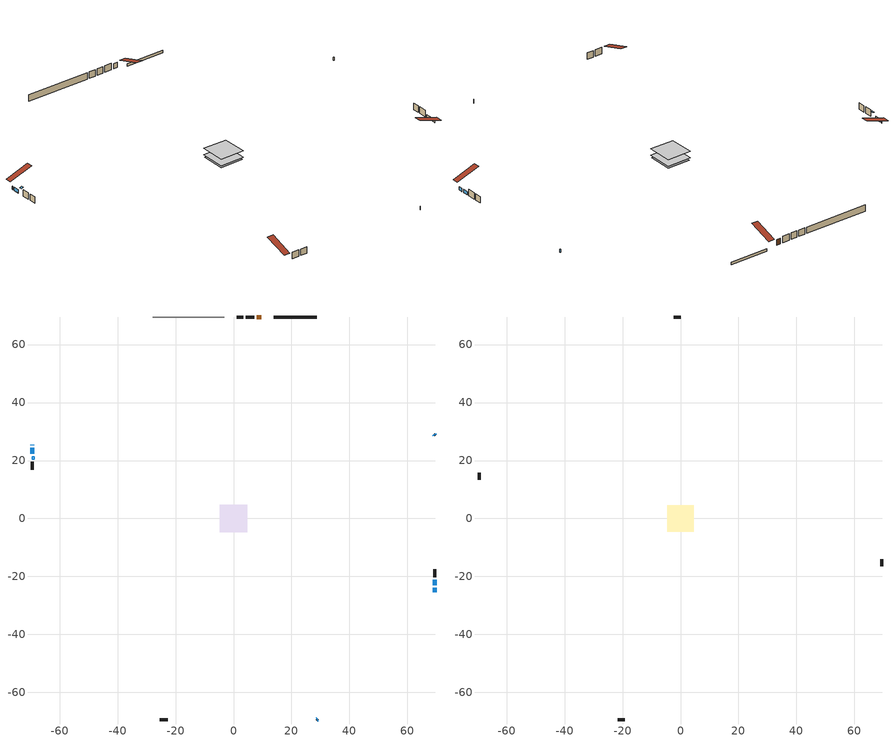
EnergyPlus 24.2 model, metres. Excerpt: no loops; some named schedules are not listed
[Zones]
conditioned space
 floor outside (Floor1 construction): -0.42,-0.42 -0.42,0.42 0.42,0.42 0.42,-0.42 z0.15
 floor adiabatic (Floor3 construction): -4.51,-4.51 -4.51,4.51 4.51,4.51 4.51,-4.51 z0.15
 floor adiabatic (AdiabaticFloorConstruction): -4.67,-4.67 -4.67,4.67 4.67,4.67 4.67,-4.67 z0.15
 floor foundation (Slab1 construction): -4.51,-4.51 -4.51,4.51 4.51,4.51 4.51,-4.51 z-0.76
 wall outside (AdiabaticWallConstruction 1): 9.61,69.5 8.01,69.5 z0.15:2.18
 wall outside (AdiabaticWallConstruction): -69.5,25.47 -69.5,25.26 / 28.78,-69.5 29.07,-69.21 / 69.5,28.78 69.21,29.07 / 69.5,-25.47 69.5,-23.95 / 69.5,-23.02 69.5,-21.19 / -69.5,24.33 -69.5,22.29 z0.15:1.37
 wall outside (Wall1 construction): 7.09,69.5 4.25,69.5 / -25.47,-69.5 -22.64,-69.5 / -69.5,19.57 -69.5,16.74 / 69.5,-20.26 69.5,-17.43 z0.15:2.59
 wall foundation (FoundationWall1 construction): 28.79,69.5 13.85,69.5 z-0.76:0.15
 wall othersidecoefficients (Wall2 construction): 3.32,69.5 1.04,69.5 z0.15:2.59
 wall adiabatic (Wall4 construction): -3.24,69.5 -27.86,69.5 z0.15:2.59
 window (WindowConstruction 5): -69.5,25.47 -69.5,25.26 z0.15:1.37
 window (WindowConstruction): 28.79,-69.5 29.07,-69.21 z0.15:1.37
 window (WindowConstruction 1): 69.5,28.79 69.21,29.07 z0.15:1.37
 window (WindowConstruction 2): 69.5,-25.47 69.5,-23.95 z0.15:1.37
 window (WindowConstruction 3): 69.5,-23.02 69.5,-21.19 z0.15:1.37
 window (WindowConstruction 4): -69.5,24.33 -69.5,22.29 z0.15:1.37
 door (Door): 9.61,69.5 8.01,69.5 z0.15:2.18
 ceiling adiabatic (AdiabaticFloorConstruction): 4.67,-4.67 4.67,4.67 -4.67,4.67 -4.67,-4.67 z0.15
 roof outside (AdiabaticRoofConstruction): -69.5,20.5,2.59 -68.68,20.5,2.86 -68.68,21.37,2.86 -69.5,21.37,2.59
 skylight (SkylightConstruction): -69.5,20.5,2.59 -68.68,20.5,2.86 -68.68,21.37,2.86 -69.5,21.37,2.59
attic - vented
 floor to conditioned space (Floor2 construction Reversed): -4.65,-4.65 -4.65,4.65 4.65,4.65 4.65,-4.65 z2.59
 wall outside (Wall3 construction): 0.11,69.5 -2.31,69.5 / -21.71,-69.5 -19.29,-69.5 / -69.5,15.81 -69.5,13.39 / 69.5,-16.5 69.5,-14.07 z0.15:2.59
 roof outside (Roof1 construction): 10.54,69.5,2.59 10.54,60.44,5.61 12.92,60.44,5.61 12.92,69.5,2.59; -26.4,-69.5,2.59 -26.4,-60.44,5.61 -28.79,-60.44,5.61 -28.79,-69.5,2.59; -69.5,26.4,2.59 -60.44,26.4,5.61 -60.44,28.79,5.61 -69.5,28.79,2.59; 69.5,-26.4,2.59 60.44,-26.4,5.61 60.44,-28.79,5.61 69.5,-28.79,2.59
[Building]
Building 1: Terrain=Suburbs
[Site:Location]
Summerland CS_BC: Latitude {deg}=49.56; Longitude {deg}=-119.65; Time Zone {hr}=-8; Elevation {m}=454; Keep Site Location Information=Yes
[Site:GroundTemperature:Shallow]
5.06956, 3.19416, 3.04397, 3.93394, 7.50669, 11.0628, 14.1458, 16.0987, 16.2646, 14.6762, 11.6719, 8.22487
[Site:WaterMainsTemperature]
Calculation Method=Schedule; Temperature Schedule=mains temperature schedule
[Material] Roughness=Rough; Thermal Absorptance=0.9
Name | Thickness {m} | Conductivity {W/m-K} | Density {kg/m3} | Specific Heat {J/kg-K} | Solar Absorptance | Visible Absorptance
asphalt or fiberglass shingles | 0.00635 | 0.162714 | 1121.4 | 1465.45 | 0.4 | 0.4
asphalt or fiberglass shingles 1 | 0.00635 | 0.162714 | 1121.4 | 1465.45 | 0.7 | 0.7
ceiling loosefill ins | 0.169333 | 0.0480833 | 16.02 | 1046.75 | 0.7 | 0.7
ceiling stud and cavity | 0.1397 | 0.0861424 | 65.682 | 1177.47 | 0.7 | 0.7
concrete 4.0 in. | 0.1016 | 1.803125 | 2242.8 | 837.4 | 0.7 | 0.7
concrete 8.0 in. | 0.2032 | 1.803125 | 2242.8 | 837.4 | 0.7 | 0.7
door material | 0.04445 | 0.0451087 | 512.64 | 1214.23 | 0.7 | 0.7
exterior vertical ins | 0.0378777 | 0.029427 | 32.04 | 1214.23 | 0.7 | 0.7
floor covering | 0.0127 | 0.0433444 | 54.468 | 1339.84 | 0.6 | 0.6
floor rigid ins; wall rigid ins | 0.051816 | 0.029427 | 32.04 | 1214.23 | 0.7 | 0.7
floor rigid ins 1; roof rigid ins; wall rigid ins 2 | 0.512978 | 0.029427 | 32.04 | 1214.23 | 0.7 | 0.7
floor stud and cavity | 0.1397 | 0.100022 | 92.3553 | 1139.71 | 0.7 | 0.7
floor stud and cavity 1 | 0.1397 | 0.138727 | 92.3553 | 1139.71 | 0.7 | 0.7
floor stud and cavity 2 | 0.1397 | 1.75129 | 37.0049 | 1207.88 | 0.7 | 0.7
furniture material conditioned space 1 | 0.1524 | 0.115458 | 640.8 | 1214.23 | 0.6 | 0.6
gypsum board | 0.0127 | 0.160291 | 801 | 837.4 | 0.6 | 0.6
gypsum board 1 | 0.0127 | 0.160291 | 801 | 837.4 | 0.7 | 0.7
osb sheathing 0.5 in. | 0.0127 | 0.115458 | 512.64 | 1214.23 | 0.7 | 0.7
osb sheathing 0.75 in. | 0.01905 | 0.115458 | 512.64 | 1214.23 | 0.7 | 0.7
roof stud and cavity | 0.18415 | 1.78685 | 37.0049 | 1207.88 | 0.6 | 0.6
wall rigid ins 1 | 0.051816 | 0.029427 | 32.04 | 1214.23 | 0.4 | 0.4
wall stud and cavity | 0.1397 | 0.316099 | 139.0536 | 1170.24 | 0.7 | 0.7
wall stud and cavity 1 | 0.1397 | 0.354922 | 139.0536 | 1170.24 | 0.7 | 0.7
wall stud and cavity 2 | 0.0889 | 6.9971 | 50.32683 | 1063.81 | 0.6 | 0.6
wall stud and cavity 3 | 0.1397 | 0.230945 | 139.0536 | 1170.24 | 0.7 | 0.7
wall stud and cavity 4 | 0.0889 | 0.380278 | 52.3479 | 1209.89 | 0.7 | 0.7
wall stud and cavity 5 | 0.0889 | 0.391764 | 83.0341 | 1211.67 | 0.7 | 0.7
wood siding | 0.0254 | 0.102417 | 544.68 | 1172.36 | 0.4 | 0.4
wood siding 1 | 0.00254 | 0.102417 | 544.68 | 1172.36 | 0.4 | 0.4
wood siding 2; wood siding 3 | 0.0254 | 0.102417 | 544.68 | 1172.36 | 0.7 | 0.7
[WindowMaterial:SimpleGlazingSystem]
Name | U-Factor {W/m2-K} | Solar Heat Gain Coefficient
SkylightMaterial | 2.47343 | 0.6208
WindowMaterial | 4.494137 | 0.63
WindowMaterial 1 | 3.58679 | 0.7
WindowMaterial 2 | 3.53115 | 0.71
WindowMaterial 3 | 3.79631 | 0.69
WindowMaterial 4 | 6.92943 | 0.69
[Construction]
AdiabaticFloorConstruction: floor stud and cavity 2, floor rigid ins 1, osb sheathing 0.75 in., floor covering
AdiabaticRoofConstruction: asphalt or fiberglass shingles 1, roof rigid ins, osb sheathing 0.75 in., roof stud and cavity
AdiabaticWallConstruction: wood siding 2, wall rigid ins 2, wall stud and cavity 4, gypsum board
AdiabaticWallConstruction 1: wood siding 3, wall rigid ins 2, wall stud and cavity 4, gypsum board
Door: door material
Floor1 construction: floor stud and cavity, floor rigid ins, osb sheathing 0.75 in., floor covering
Floor2 construction Reversed: gypsum board, ceiling stud and cavity, ceiling loosefill ins
Floor3 construction: floor stud and cavity 1, osb sheathing 0.75 in., floor covering
FoundationWall1 construction: concrete 8.0 in., gypsum board 1
furniture construction conditioned space 1: furniture material conditioned space 1
PartitionWallConstruction: gypsum board, wall stud and cavity 5, gypsum board
Roof1 construction: asphalt or fiberglass shingles
SkylightConstruction: SkylightMaterial
Slab1 construction: concrete 4.0 in.
Wall1 construction: wood siding, wall rigid ins, osb sheathing 0.5 in., wall stud and cavity, gypsum board
Wall2 construction: wall rigid ins 1, osb sheathing 0.5 in., wall stud and cavity 1, gypsum board
Wall3 construction: wood siding 1, wall stud and cavity 2
Wall4 construction: wall rigid ins 1, osb sheathing 0.5 in., wall stud and cavity 3, gypsum board
WindowConstruction; WindowConstruction 1: WindowMaterial
WindowConstruction 2: WindowMaterial 1
WindowConstruction 3: WindowMaterial 2
WindowConstruction 4: WindowMaterial 3
WindowConstruction 5: WindowMaterial 4
[Zone] Multiplier=1; Part of Total Floor Area=Yes
Name | Volume {m3}
attic - vented | 42.8426
conditioned space | 306.5
[Space]
Name | Zone | Volume {m3}
attic - vented 1 | attic - vented | 42.8426
conditioned space 1 | conditioned space | 306.5
[ZoneInfiltration:EffectiveLeakageArea]
infil attic - vented 1: Zone or Space=attic - vented 1; Schedule=Always On Discrete; Effective Air Leakage Area {cm2}=4145.13; Stack Coefficient=0.000379411; Wind Coefficient=1.31606e-05
[ZoneMixing]
whole house fan mix: Zone or Space=attic - vented; Schedule=Always On Continuous; Design Flow Rate Calculation Method=Flow/Zone; Design Flow Rate {m3/s}=0; Source Zone or Space=conditioned space
[SurfaceProperty:ExposedFoundationPerimeter]
Slab1: Exposed Perimeter Calculation Method=TotalExposedPerimeter; Total Exposed Perimeter {m}=14.935
[SurfaceProperty:OtherSideCoefficients]
other non-freezing space: Combined Convective/Radiative Film Coefficient {W/m2-K}=8.35; Constant Temperature Coefficient=1; External Dry-Bulb Temperature Coefficient=0; Ground Temperature Coefficient=0; Wind Speed Coefficient=0; Zone Air Temperature Coefficient=0; Constant Temperature Schedule=other non-freezing space; Previous Other Side Temperature Coefficient=0
[InternalMass] Zone or ZoneList=conditioned space; Space or SpaceList=conditioned space 1
Name | Construction | Surface Area {m2}
furniture mass conditioned space 1 | furniture construction conditioned space 1 | 100.084
partition wall mass | PartitionWallConstruction | 169.01
[Lights]
interior lighting: Zone or ZoneList or Space or SpaceList=conditioned space 1; Schedule=interior lighting schedule; Design Level Calculation Method=LightingLevel; Lighting Level {W}=343.2; Return Air Fraction=0; Fraction Radiant=0.6; Fraction Visible=0.2; Fraction Replaceable=1
[People]
occupants: Zone or ZoneList or Space or SpaceList=conditioned space 1; Number of People Schedule=occupants schedule; Number of People Calculation Method=People; Number of People=3; Fraction Radiant=0.314171; Sensible Heat Fraction=0.56303; Activity Level Schedule=occupants activity schedule; Carbon Dioxide Generation Rate {m3/s-W}=0; Enable ASHRAE 55 Comfort Warnings=No; Mean Radiant Temperature Calculation Type=EnclosureAveraged
[ElectricEquipment] Zone or ZoneList or Space or SpaceList=conditioned space 1; Design Level Calculation Method=EquipmentLevel
Name | Schedule | Design Level {W} | Fraction Latent | Fraction Radiant | Fraction Lost
clothes dryer | clothes dryer schedule | 140.772 | 0.015 | 0.081 | 0.85
clothes washer | clothes washer schedule | 32.1985 | 0.03 | 0.162 | 0.7
cooking range | cooking range schedule | 208.969 | 0.08 | 0.432 | 0.2
dishwasher | dishwasher schedule | 66.8632 | 0.3 | 0.18 | 0.4
fridge | fridge schedule | 72.9452 | 0 | 0.6 | 0
mech vent house fan | mech vent house fan schedule | 0 | 0 | 0 | 1
mech vent house fan cfis | mech vent house fan cfis schedule | 0 | 0 | 0 | 0
mech vent range fan 0 | mech vent range fan 0 schedule | 57 | 0 | 0 | 1
mech vent range fan 1 | mech vent range fan 1 schedule | 57 | 0 | 0 | 1
misc plug loads | misc plug loads schedule | 494.7 | 0.045 | 0.513 | 0.1
whole house fan | Always On Discrete | 0 | 0 | 0 | 1
[OtherEquipment] Zone or ZoneList or Space or SpaceList=conditioned space 1; Design Level Calculation Method=EquipmentLevel
Name | Fuel Type | Schedule | Design Level {W} | Fraction Latent | Fraction Radiant | Fraction Lost
clothes dryer 1 | Electricity | clothes dryer schedule | 0 | 0.015 | 0.081 | 0.85
cooking range 1 | Electricity | cooking range schedule | 0 | 0.08 | 0.432 | 0.2
general water use latent | None | general water use schedule | 59.3978 | 1 | 0 | 0
general water use sensible | None | general water use schedule | -58.539 | 0 | 0.6 | 0
mech vent house fan latent load | None | Always On Discrete | 0 | 1 | 0 | 0
mech vent house fan sensible load | None | Always On Discrete | 0 | 0 | 0 | 0
water heater energy adjustment1 | Electricity | Always On Discrete | 0.01 | 0 | 0 | 1
[ZoneInfiltration:DesignFlowRate] Zone or ZoneList or Space or SpaceList=conditioned space 1; Schedule=Always On Discrete; Design Flow Rate Calculation Method=Flow/Zone; Design Flow Rate {m3/s}=0
infil flow; natural vent flow; whole house fan flow
[ZoneControl:Thermostat]
conditioned space Thermostat: Zone or ZoneList=conditioned space; Control Type Schedule=conditioned space Thermostat Schedule; Control 1=conditioned space temperature setpoint; Temperature Difference Between Cutout And Setpoint {deltaC}=0
[ZoneHVAC:Baseboard:Convective:Electric]
electric baseboard: Availability Schedule=Always On Discrete; Heating Design Capacity {W}=3589.53; Efficiency=1
[Zone equipment]
conditioned space: electric baseboard
[Foundation:Kiva]
Foundation Kiva 1: Initial Indoor Air Temperature {C}=18; Wall Height Above Grade {m}=0.150023; Wall Depth Below Slab {m}=0.2032; Custom Block Material Name 1=exterior vertical ins; Custom Block Depth 1 {m}=0.910011; Custom Block X Position 1 {m}=0.2159; Custom Block Z Position 1 {m}=0
[Foundation:Kiva:Settings]
Soil Conductivity {W/m-K}=0.849921; Soil Density {kg/m3}=1842.3; Soil Specific Heat {J/kg-K}=418.7; Ground Solar Absorptivity=0.9; Ground Thermal Absorptivity=0.9; Ground Surface Roughness {m}=0.03; Far-Field Width {m}=40; Deep-Ground Boundary Condition=ZeroFlux; Deep-Ground Depth {m}=40; Minimum Cell Dimension {m}=0.2; Maximum Cell Growth Coefficient=3; Simulation Timestep=Timestep
[Exterior:Lights]
exterior lighting: Schedule=exterior lighting schedule; Design Level {W}=75.6
[EnergyManagementSystem:GlobalVariable]
infil_program_Qfan
infil_program_Qinf
natural_vent_program_Qnv
natural_vent_program_Qwhf
[EnergyManagementSystem:Sensor]
Name | Output:Variable or Output:Meter Index Key | Output:Variable or Output:Meter
airflow_gain | infil flow | Infiltration Sensible Heat Gain Energy
airflow_gain_1 | natural vent flow | Infiltration Sensible Heat Gain Energy
airflow_gain_2 | whole house fan flow | Infiltration Sensible Heat Gain Energy
airflow_loss | infil flow | Infiltration Sensible Heat Loss Energy
airflow_loss_1 | natural vent flow | Infiltration Sensible Heat Loss Energy
airflow_loss_2 | whole house fan flow | Infiltration Sensible Heat Loss Energy
clg_load_cond |  | Cooling:EnergyTransfer:Zone:CONDITIONED SPACE
clg_sp_s; clg_sp_s_1 | cooling setpoint | Schedule Value
clothes_dryer_exhaust_0_sch_s | clothes dryer exhaust 0 schedule | Schedule Value
conditioned_space_clg_unmet_s | conditioned space | Zone Cooling Setpoint Not Met Time
conditioned_space_htg_unmet_s | conditioned space | Zone Heating Setpoint Not Met Time
cool_season | cooling season schedule | Schedule Value
fridge_tin_s | conditioned space | Zone Mean Air Temperature
htg_load_cond |  | Heating:EnergyTransfer:Zone:CONDITIONED SPACE
htg_sp_s; htg_sp_s_1 | heating setpoint | Schedule Value
ig_ee_conv | clothes dryer | Electric Equipment Convective Heating Energy
ig_ee_conv_2 | cooking range | Electric Equipment Convective Heating Energy
ig_ee_conv_4 | fridge | Electric Equipment Convective Heating Energy
ig_ee_conv_5 | misc plug loads | Electric Equipment Convective Heating Energy
ig_ee_conv_6 | whole house fan | Electric Equipment Convective Heating Energy
ig_ee_rad | clothes dryer | Electric Equipment Radiant Heating Energy
ig_ee_rad_2 | cooking range | Electric Equipment Radiant Heating Energy
ig_ee_rad_4 | fridge | Electric Equipment Radiant Heating Energy
ig_ee_rad_5 | misc plug loads | Electric Equipment Radiant Heating Energy
ig_ee_rad_6 | whole house fan | Electric Equipment Radiant Heating Energy
ig_lgt_conv | interior lighting | Lights Convective Heating Energy
ig_lgt_rad | interior lighting | Lights Radiant Heating Energy
ig_lgt_vis | interior lighting | Lights Visible Radiation Heating Energy
ig_oe_conv | clothes dryer 1 | Other Equipment Convective Heating Energy
ig_oe_conv_1 | cooking range 1 | Other Equipment Convective Heating Energy
ig_oe_conv_2 | general water use latent | Other Equipment Convective Heating Energy
ig_oe_conv_3 | general water use sensible | Other Equipment Convective Heating Energy
ig_oe_conv_4 | water heater energy adjustment1 | Other Equipment Convective Heating Energy
ig_oe_rad | clothes dryer 1 | Other Equipment Radiant Heating Energy
ig_oe_rad_1 | cooking range 1 | Other Equipment Radiant Heating Energy
ig_oe_rad_2 | general water use latent | Other Equipment Radiant Heating Energy
ig_oe_rad_3 | general water use sensible | Other Equipment Radiant Heating Energy
ig_oe_rad_4 | water heater energy adjustment1 | Other Equipment Radiant Heating Energy
ig_ppl_conv | occupants | People Convective Heating Energy
ig_ppl_rad | occupants | People Radiant Heating Energy
im_conv | furniture mass conditioned space 1 | Surface Inside Face Convection Heat Gain Energy
im_conv_1 | partition wall mass | Surface Inside Face Convection Heat Gain Energy
im_ig | furniture mass conditioned space 1 | Surface Inside Face Internal Gains Radiation Heat Gain Energy
im_ig_1 | partition wall mass | Surface Inside Face Internal Gains Radiation Heat Gain Energy
im_lgt | furniture mass conditioned space 1 | Surface Inside Face Lights Radiation Heat Gain Energy
im_lgt_1 | partition wall mass | Surface Inside Face Lights Radiation Heat Gain Energy
im_sol | furniture mass conditioned space 1 | Surface Inside Face Solar Radiation Heat Gain Energy
im_sol_1 | partition wall mass | Surface Inside Face Solar Radiation Heat Gain Energy
im_surf | furniture mass conditioned space 1 | Surface Inside Face Net Surface Thermal Radiation Heat Gain Energy
im_surf_1 | partition wall mass | Surface Inside Face Net Surface Thermal Radiation Heat Gain Energy
mech_vent_range_fan_0_sch_s | mech vent range fan 0 schedule | Schedule Value
mech_vent_range_fan_1_sch_s | mech vent range fan 1 schedule | Schedule Value
mv_conv | mech vent house fan | Electric Equipment Convective Heating Energy
mv_conv_1 | mech vent house fan cfis | Electric Equipment Convective Heating Energy
mv_conv_2 | mech vent range fan 0 | Electric Equipment Convective Heating Energy
mv_conv_3 | mech vent range fan 1 | Electric Equipment Convective Heating Energy
mv_conv_4 | mech vent house fan latent load | Other Equipment Convective Heating Energy
mv_conv_5 | mech vent house fan sensible load | Other Equipment Convective Heating Energy
mv_rad | mech vent house fan | Electric Equipment Radiant Heating Energy
mv_rad_1 | mech vent house fan cfis | Electric Equipment Radiant Heating Energy
mv_rad_2 | mech vent range fan 0 | Electric Equipment Radiant Heating Energy
mv_rad_3 | mech vent range fan 1 | Electric Equipment Radiant Heating Energy
mv_rad_4 | mech vent house fan latent load | Other Equipment Radiant Heating Energy
mv_rad_5 | mech vent house fan sensible load | Other Equipment Radiant Heating Energy
natural_vent_s | natural vent schedule | Schedule Value
oa_temp |  | Site Outdoor Air Drybulb Temperature
out_pb_s |  | Site Outdoor Air Barometric Pressure
out_wt_s |  | Site Outdoor Air Humidity Ratio
site_vw_s |  | Site Wind Speed
ss_back_out | Window1 | Surface Window Shortwave from Zone Back Out Window Heat Transfer Rate
ss_back_out_1 | Window2 | Surface Window Shortwave from Zone Back Out Window Heat Transfer Rate
ss_back_out_2 | Window3 | Surface Window Shortwave from Zone Back Out Window Heat Transfer Rate
ss_back_out_3 | Window4 | Surface Window Shortwave from Zone Back Out Window Heat Transfer Rate
ss_back_out_4 | Window5 | Surface Window Shortwave from Zone Back Out Window Heat Transfer Rate
ss_back_out_5 | Window6 | Surface Window Shortwave from Zone Back Out Window Heat Transfer Rate
ss_back_out_6 | Window8 | Surface Window Shortwave from Zone Back Out Window Heat Transfer Rate
ss_conv | Door1 | Surface Inside Face Convection Heat Gain Energy
ss_conv_1 | Window1 | Surface Inside Face Convection Heat Gain Energy
ss_conv_2 | Window2 | Surface Inside Face Convection Heat Gain Energy
ss_conv_3 | Window3 | Surface Inside Face Convection Heat Gain Energy
ss_conv_4 | Window4 | Surface Inside Face Convection Heat Gain Energy
ss_conv_5 | Window5 | Surface Inside Face Convection Heat Gain Energy
ss_conv_6 | Window6 | Surface Inside Face Convection Heat Gain Energy
ss_conv_7 | Window8 | Surface Inside Face Convection Heat Gain Energy
ss_ig | Door1 | Surface Inside Face Internal Gains Radiation Heat Gain Energy
ss_ig_1 | Window1 | Surface Inside Face Internal Gains Radiation Heat Gain Energy
ss_ig_2 | Window2 | Surface Inside Face Internal Gains Radiation Heat Gain Energy
ss_ig_3 | Window3 | Surface Inside Face Internal Gains Radiation Heat Gain Energy
ss_ig_4 | Window4 | Surface Inside Face Internal Gains Radiation Heat Gain Energy
ss_ig_5 | Window5 | Surface Inside Face Internal Gains Radiation Heat Gain Energy
ss_ig_6 | Window6 | Surface Inside Face Internal Gains Radiation Heat Gain Energy
ss_ig_7 | Window8 | Surface Inside Face Internal Gains Radiation Heat Gain Energy
ss_lgt | Door1 | Surface Inside Face Lights Radiation Heat Gain Energy
ss_sol | Door1 | Surface Inside Face Solar Radiation Heat Gain Energy
ss_surf | Door1 | Surface Inside Face Net Surface Thermal Radiation Heat Gain Energy
ss_surf_1 | Window1 | Surface Inside Face Net Surface Thermal Radiation Heat Gain Energy
ss_surf_2 | Window2 | Surface Inside Face Net Surface Thermal Radiation Heat Gain Energy
ss_surf_3 | Window3 | Surface Inside Face Net Surface Thermal Radiation Heat Gain Energy
ss_surf_4 | Window4 | Surface Inside Face Net Surface Thermal Radiation Heat Gain Energy
ss_surf_5 | Window5 | Surface Inside Face Net Surface Thermal Radiation Heat Gain Energy
ss_surf_6 | Window6 | Surface Inside Face Net Surface Thermal Radiation Heat Gain Energy
ss_surf_7 | Window8 | Surface Inside Face Net Surface Thermal Radiation Heat Gain Energy
ss_trans_in | Window1 | Surface Window Transmitted Solar Radiation Rate
ss_trans_in_1 | Window2 | Surface Window Transmitted Solar Radiation Rate
ss_trans_in_2 | Window3 | Surface Window Transmitted Solar Radiation Rate
ss_trans_in_3 | Window4 | Surface Window Transmitted Solar Radiation Rate
ss_trans_in_4 | Window5 | Surface Window Transmitted Solar Radiation Rate
ss_trans_in_5 | Window6 | Surface Window Transmitted Solar Radiation Rate
ss_trans_in_6 | Window8 | Surface Window Transmitted Solar Radiation Rate
ss_trans_out | Window1 | Surface Inside Face Initial Transmitted Diffuse Transmitted Out Window Solar Radiation Rate
ss_trans_out_1 | Window2 | Surface Inside Face Initial Transmitted Diffuse Transmitted Out Window Solar Radiation Rate
ss_trans_out_2 | Window3 | Surface Inside Face Initial Transmitted Diffuse Transmitted Out Window Solar Radiation Rate
ss_trans_out_3 | Window4 | Surface Inside Face Initial Transmitted Diffuse Transmitted Out Window Solar Radiation Rate
ss_trans_out_4 | Window5 | Surface Inside Face Initial Transmitted Diffuse Transmitted Out Window Solar Radiation Rate
ss_trans_out_5 | Window6 | Surface Inside Face Initial Transmitted Diffuse Transmitted Out Window Solar Radiation Rate
ss_trans_out_6 | Window8 | Surface Inside Face Initial Transmitted Diffuse Transmitted Out Window Solar Radiation Rate
s_conv | Floor1 | Surface Inside Face Convection Heat Gain Energy
s_conv_1 | Floor2 | Surface Inside Face Convection Heat Gain Energy
s_conv_10 | Wall1:90 | Surface Inside Face Convection Heat Gain Energy
s_conv_11 | Wall2 | Surface Inside Face Convection Heat Gain Energy
s_conv_12 | Wall4 | Surface Inside Face Convection Heat Gain Energy
s_conv_2 | Floor3 | Surface Inside Face Convection Heat Gain Energy
s_conv_3 | FoundationWall1 | Surface Inside Face Convection Heat Gain Energy
s_conv_4 | inferred conditioned ceiling | Surface Inside Face Convection Heat Gain Energy
s_conv_5 | inferred conditioned floor | Surface Inside Face Convection Heat Gain Energy
s_conv_6 | Slab1 | Surface Inside Face Convection Heat Gain Energy
s_conv_7 | Wall1:0 | Surface Inside Face Convection Heat Gain Energy
s_conv_8 | Wall1:180 | Surface Inside Face Convection Heat Gain Energy
s_conv_9 | Wall1:270 | Surface Inside Face Convection Heat Gain Energy
s_ig | Floor1 | Surface Inside Face Internal Gains Radiation Heat Gain Energy
s_ig_1 | Floor2 | Surface Inside Face Internal Gains Radiation Heat Gain Energy
s_ig_10 | Wall1:90 | Surface Inside Face Internal Gains Radiation Heat Gain Energy
s_ig_11 | Wall2 | Surface Inside Face Internal Gains Radiation Heat Gain Energy
s_ig_12 | Wall4 | Surface Inside Face Internal Gains Radiation Heat Gain Energy
s_ig_2 | Floor3 | Surface Inside Face Internal Gains Radiation Heat Gain Energy
s_ig_3 | FoundationWall1 | Surface Inside Face Internal Gains Radiation Heat Gain Energy
s_ig_4 | inferred conditioned ceiling | Surface Inside Face Internal Gains Radiation Heat Gain Energy
s_ig_5 | inferred conditioned floor | Surface Inside Face Internal Gains Radiation Heat Gain Energy
s_ig_6 | Slab1 | Surface Inside Face Internal Gains Radiation Heat Gain Energy
s_ig_7 | Wall1:0 | Surface Inside Face Internal Gains Radiation Heat Gain Energy
s_ig_8 | Wall1:180 | Surface Inside Face Internal Gains Radiation Heat Gain Energy
s_ig_9 | Wall1:270 | Surface Inside Face Internal Gains Radiation Heat Gain Energy
s_lgt | Floor1 | Surface Inside Face Lights Radiation Heat Gain Energy
s_lgt_1 | Floor2 | Surface Inside Face Lights Radiation Heat Gain Energy
s_lgt_10 | Wall1:90 | Surface Inside Face Lights Radiation Heat Gain Energy
s_lgt_11 | Wall2 | Surface Inside Face Lights Radiation Heat Gain Energy
s_lgt_12 | Wall4 | Surface Inside Face Lights Radiation Heat Gain Energy
s_lgt_2 | Floor3 | Surface Inside Face Lights Radiation Heat Gain Energy
s_lgt_3 | FoundationWall1 | Surface Inside Face Lights Radiation Heat Gain Energy
s_lgt_4 | inferred conditioned ceiling | Surface Inside Face Lights Radiation Heat Gain Energy
s_lgt_5 | inferred conditioned floor | Surface Inside Face Lights Radiation Heat Gain Energy
s_lgt_6 | Slab1 | Surface Inside Face Lights Radiation Heat Gain Energy
s_lgt_7 | Wall1:0 | Surface Inside Face Lights Radiation Heat Gain Energy
s_lgt_8 | Wall1:180 | Surface Inside Face Lights Radiation Heat Gain Energy
s_lgt_9 | Wall1:270 | Surface Inside Face Lights Radiation Heat Gain Energy
s_sol | Floor1 | Surface Inside Face Solar Radiation Heat Gain Energy
s_sol_1 | Floor2 | Surface Inside Face Solar Radiation Heat Gain Energy
